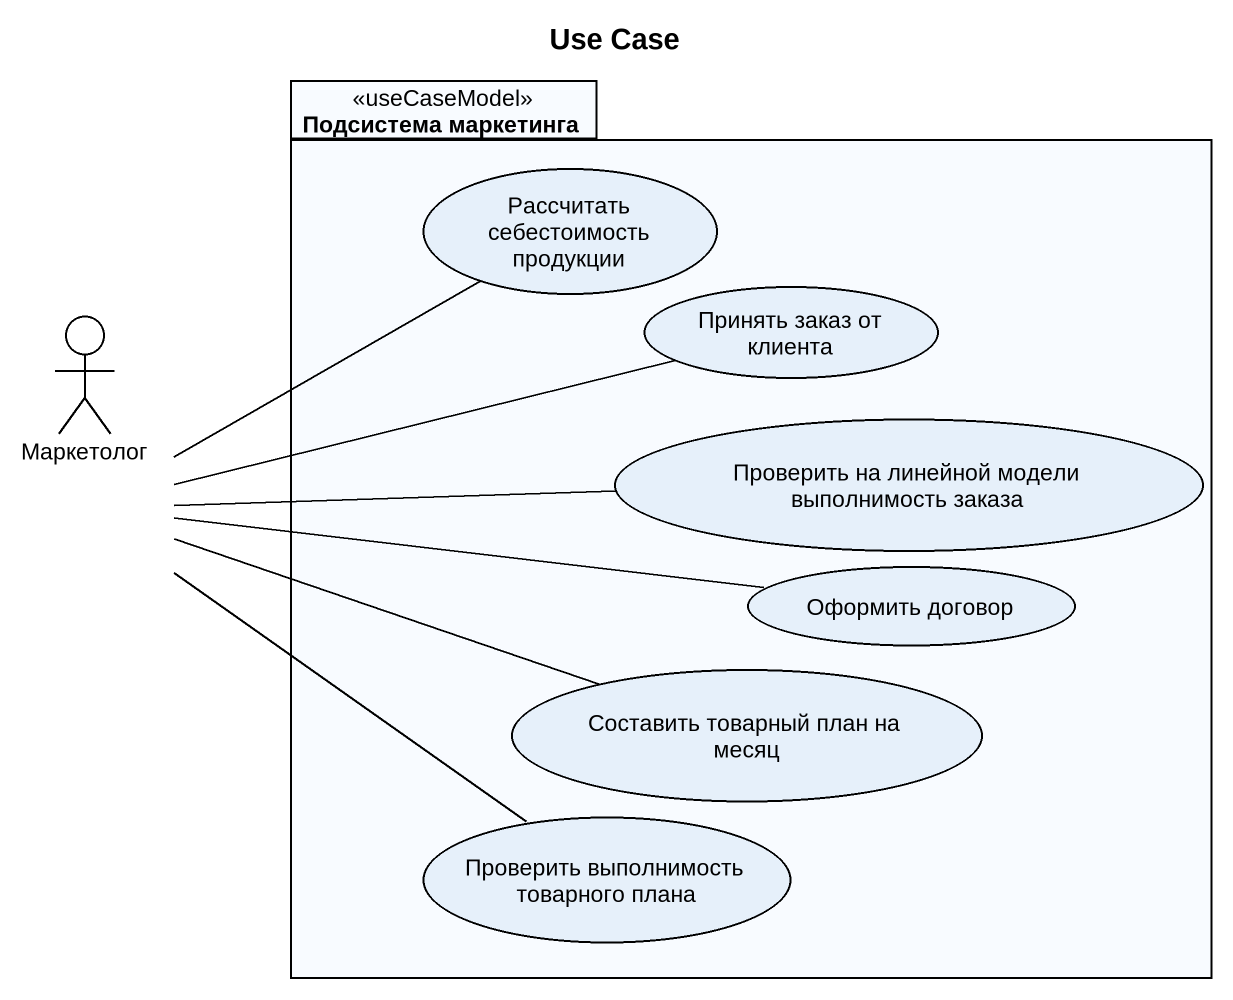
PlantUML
@startuml
title Use Case
package "Подсистема маркетинга" as Подсистема_маркетинга <<useCaseModel>> {
  usecase "Рассчитать себестоимость продукции" as Рассчитать_себестоимость
  usecase "Принять заказ от клиента" as Принять_заказ_от_клиента
  usecase "Проверить на линейной модели выполнимость заказа" as Проверить_на_линейной
  usecase "Оформить договор" as Оформить_договор
  usecase "Составить товарный план на месяц" as Составить_товарный_план_на
  usecase "Проверить выполнимость товарного плана" as Проверить_выполнимость
}
actor Маркетолог
Маркетолог -right- Рассчитать_себестоимость
Маркетолог -right- Принять_заказ_от_клиента
Маркетолог -right- Проверить_на_линейной
Маркетолог -right- Оформить_договор
Маркетолог -right- Составить_товарный_план_на
Маркетолог -- Проверить_выполнимость
@enduml
